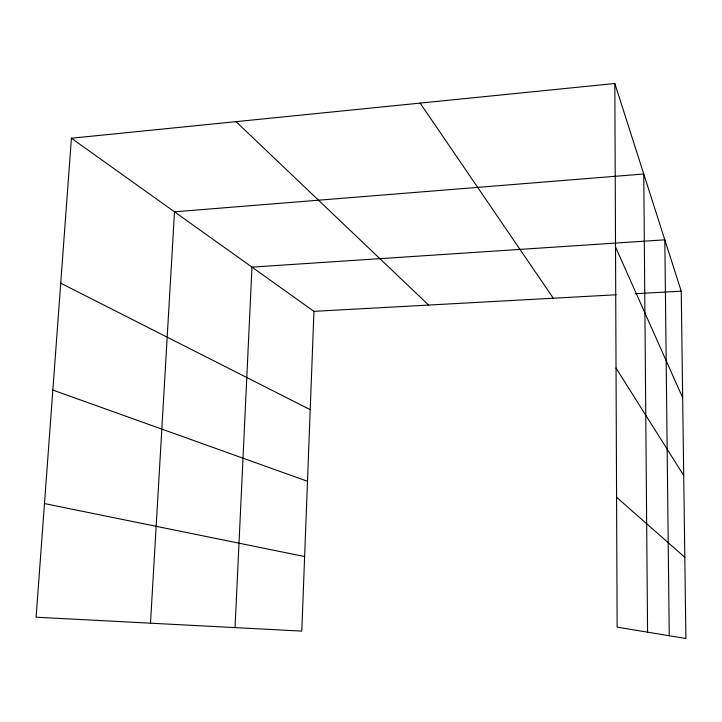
<?xml version="1.0" encoding="UTF-8"?>
<svg xmlns="http://www.w3.org/2000/svg" width="722" height="722" viewBox="0 0 722 722"><rect width="100%" height="100%" fill="white"/><g stroke="black" fill="none" stroke-linecap="round" stroke-linejoin="round"><path stroke-width="1.08" d="M71.415 138.227L313.953 311.363L301.796 631.1L36.1 617.202L71.415 138.227L614.828 83.499L681.234 291.192L685.9 638.501L617.129 627.129L614.828 83.499M235.038 627.608L251.978 267.122L664.818 239.821L669.249 635.748M150.501 623.185L174.498 211.817L643.762 173.993L647.571 632.165M313.953 311.363L616.155 294.766M635.225 293.719L681.234 291.192M44.475 503.568L304.63 556.554M52.85 390.06L307.491 481.276M60.729 283.195L310.216 409.681M616.579 497.25L684.808 557.285M236.022 121.648L428.615 305.063M420.141 103.102L553.305 298.222M616.028 368.076L683.707 475.437M615.523 246.987L682.669 397.705"/></g></svg>
